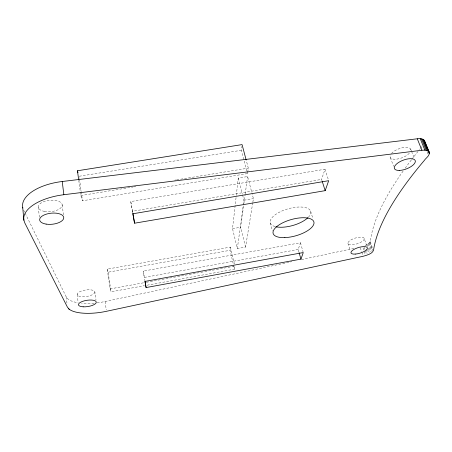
<?xml version="1.0" encoding="UTF-8"?>
<svg xmlns="http://www.w3.org/2000/svg" width="452" height="452" viewBox="0 0 452 452"><rect width="100%" height="100%" fill="white"/><g stroke="black" fill="none" stroke-linecap="round" stroke-linejoin="round"><path stroke-width="0.34" stroke-dasharray="2.26 1.69" d="M147.115 285.189L234.531 269.177L230.062 250.323L230.43 247.097L107.209 269.121L110.13 288.901L111.039 291.8L144.341 285.698M252.747 202.773L245.566 247.091L237.34 248.566L232.52 228.684L236.221 196.112M236.3 195.417L238.266 178.094L247.611 176.546L251.837 192.597M246.865 170.901L241.424 150.279L241.854 146.493M234.531 269.177L234.95 266.109L146.188 282.314M237.34 248.566L243.176 205.756M243.272 205.067L243.933 200.23L242.56 194.863M80.36 192.111L80.829 195.552L82.467 200.778L247.566 173.562L248.312 168.116L246.351 160.726M245.566 247.091L240.633 227.26L243.786 204.338M243.882 203.643L245.125 194.609M245.221 193.914L247.611 176.546M252.86 202.084L253.419 198.62L252.013 193.27M364.99 245.515C367.775 244.317 371.233 242.391 370.708 238.775A942.522 198.388 -27.6 0 1 403.274 170.856M298.93 252.058L298.196 249.487L300.439 242.752L143.205 271.104L144.804 280.133M322.016 180.727L321.598 179.404L324.994 169.223L130.764 201.569L132.747 213.095M419.614 149.493L420.433 148.516M420.846 148.03L422.072 146.567M97.146 302.834A32.934 12.034 -8.9 0 0 105.067 301.512L291.845 261.646M301.495 259.589L353.876 248.408M298.196 249.487L144.341 277.426L143.205 271.104M110.13 288.901L145.493 282.443M107.209 269.121L108.135 272.189L230.062 250.323M232.52 228.684L240.633 227.26M243.933 200.23L253.419 198.62M130.764 201.569L132.504 211.259L321.598 179.404M80.829 195.552L132.95 187.015M133.645 186.896L136.425 186.444M174.647 180.184L176.037 179.952M176.732 179.839L248.312 168.116M241.424 150.279L79.111 176.257L79.394 178.303M25.171 213.265L66.229 296.907L67.291 298.388A32.934 12.034 -8.9 0 0 78.202 302.795M23.617 210.101L24.86 212.632M427.055 151.68L428.078 154.188M410.648 149.036L411.388 150.917M411.636 151.544L414.348 158.437M390.353 157.652L393.585 166.246M370.29 241.583L372.985 249.527M369.968 242.131L372.657 250.069M369.482 242.701L372.16 250.628M368.838 243.289L371.504 251.205M368.047 243.871L370.708 251.781M367.131 244.447L369.787 252.346M364.284 238.667A8.526 3.017 -17.2 0 1 352.21 244.764A8.526 3.017 -17.2 0 1 351.792 239.436A8.526 3.017 -17.2 0 1 364.284 238.667L366.804 246.187M367.645 249.6L368.747 252.894M366.306 249.459L367.629 253.408M364.244 247.306L366.651 254.538M363.018 247.73L365.414 254.962M360.3 247.741L361.6 251.685M361.815 252.34L362.905 255.629M324.994 169.223L328.282 179.41M347.916 243.312L350.294 250.702M310.677 211.321L312.869 218.57M300.439 242.752L303.077 251.9M270.273 222.881L272.42 230.808M247.041 171.568L247.566 173.562M238.266 178.094L242.385 194.196M230.43 247.097L234.464 264.07M132.504 211.259L132.848 213.248M108.135 272.189L111.039 291.8M105.067 301.512L106.265 309.897M79.484 178.986L81.162 191.247M81.258 191.925L82.467 200.778M94.897 291.986A8.967 3.26 -8.5 0 1 81.874 296.698A8.967 3.26 -8.5 0 1 81.298 291.082A8.967 3.26 -8.5 0 1 94.897 291.986L96.005 300.094M78.767 180.41L80.264 191.422M77.151 294.495L78.094 302.089M62.212 204.829L63.427 214.83M66.229 296.907L67.026 303.733M38.318 207.129L39.364 217.231M405.195 168.178A942.522 198.388 -27.6 0 1 411.337 159.957M411.749 159.42A942.522 198.388 -27.6 0 1 418.247 151.183M94.084 303.151A32.934 12.034 -8.9 0 1 81.541 303.202M409.348 153.245A11.051 4.774 -21.1 0 1 396.285 159.194A11.051 4.774 -21.1 0 1 390.387 155.036M391.449 153.494A11.051 4.774 -21.1 0 1 403.376 147.555A11.051 4.774 -21.1 0 1 410.913 150.267M275.019 226.554A21.012 8.673 -15.9 0 1 275.347 214.672A21.012 8.673 -15.9 0 1 301.987 207.067A21.012 8.673 -15.9 0 1 308.626 216.96M44.449 211.412A12.001 5.695 -5.5 0 0 62.223 205.01A12.001 5.695 -5.5 0 0 44.121 201.53A12.001 5.695 -5.5 0 0 44.449 211.412"/><path stroke-width="0.68" d="M424.756 142.329C425.078 138.549 419.863 138.414 417.292 138.787L62.223 181.506A43.239 20.747 -6.1 0 0 22.696 207.321L23.888 220.237L24.809 222.943L67.421 307.145L69.201 309.309M68.484 308.58A33.166 11.684 -9.1 0 0 106.463 311.298L363.12 256.284C367.222 255.018 374.07 253.668 373.883 248.114A957.686 193.546 -27.1 0 1 424.1 160.697C425.665 158.053 430.146 155.765 429.197 152.126L424.575 140.758M300.947 259.126L303.269 252.555L144.985 281.421L146.092 287.562L300.947 259.126L299.111 252.702M325.174 190.648L328.694 180.687L132.865 213.773L134.566 223.209L325.174 190.648L322.231 181.388M78.671 179.721L77.45 170.771L242.069 144.6L246.17 160.053M23.888 220.237A43.641 20.233 -6.4 0 1 63.856 194.716L421.902 150.25C424.309 150.132 427.694 149.725 429.197 152.126M424.129 140.109L429.4 152.855M428.592 151.77L429.36 153.663M423.456 139.561L428.095 150.968M422.575 139.137L427.208 150.556M421.49 138.843L426.123 150.279M420.236 138.685L424.863 150.132M417.292 138.787L421.902 150.25M77.45 170.771L78.004 172.602M144.922 280.805L146.092 287.562M132.848 213.248L134.566 223.209M22.696 207.321L22.803 208.005M62.223 181.506L63.856 194.716M308.021 217.587A21.012 8.673 -15.9 0 1 275.867 226.763M399.167 170.427A11.147 4.65 -20.8 0 0 415.343 161.522A11.147 4.65 -20.8 0 0 399.896 161.703A11.147 4.65 -20.8 0 0 399.167 170.427M355.244 254.092A8.582 2.927 -17.1 0 0 367.431 248.063A8.582 2.927 -17.1 0 0 354.882 248.916A8.582 2.927 -17.1 0 0 355.244 254.092M83.162 306.812A9.029 3.164 -8.7 0 0 96.282 302.122A9.029 3.164 -8.7 0 0 82.609 301.36A9.029 3.164 -8.7 0 0 83.162 306.812M46.144 224.113A12.114 5.56 -5.8 0 0 63.749 217.497A12.114 5.56 -5.8 0 0 45.2 214.536A12.114 5.56 -5.8 0 0 46.144 224.113M284.862 237.611A21.176 8.43 -15.8 0 0 313.937 222.124A21.176 8.43 -15.8 0 0 281.732 223.322A21.176 8.43 -15.8 0 0 284.862 237.611"/></g></svg>
